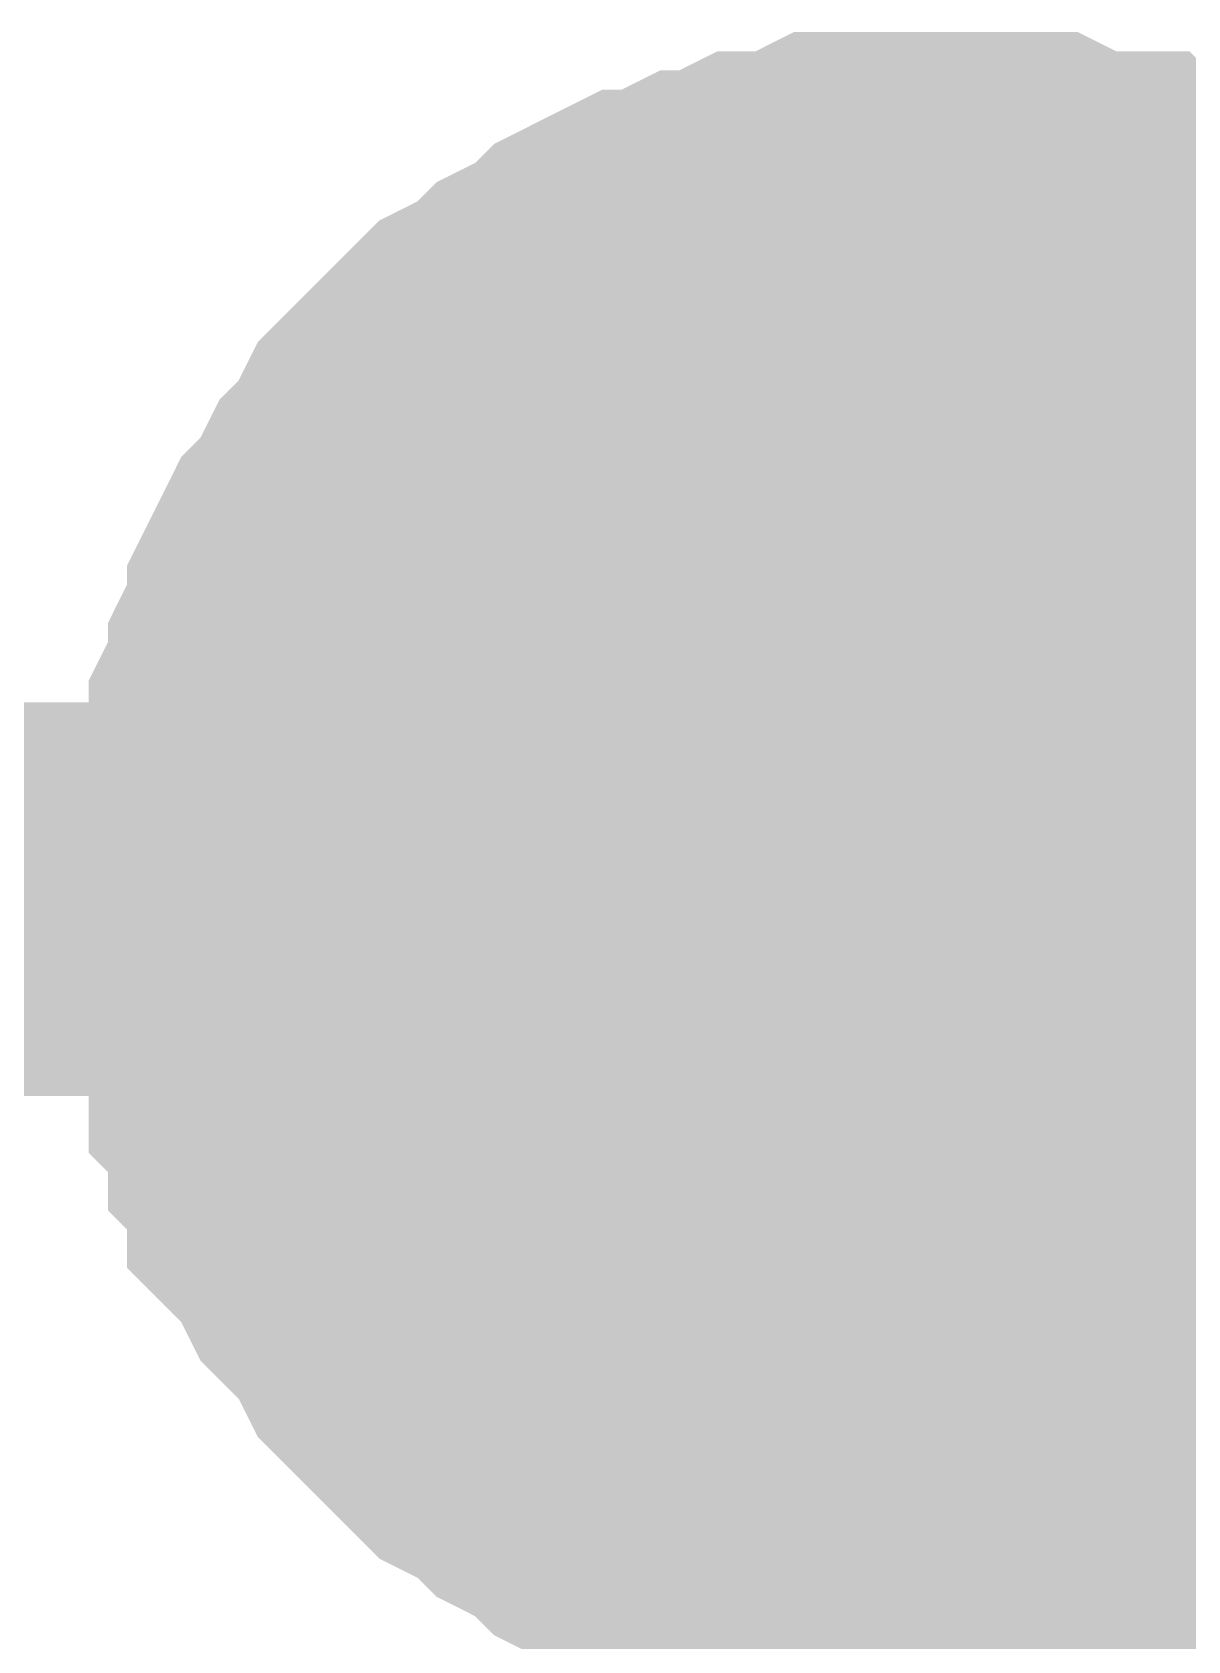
# Model space of a CAD drawing. Header units: inches. Extents: x 0 to 31.5, y 0 to 22.3.
# Drawn here: x 14.37363 to 14.40831, y 18.47725 to 18.52549 of the extents above; entities that cross this region are included whole.
import ezdxf

# ---------------------------------------------------------------- set-up
doc = ezdxf.new("R2010")
doc.units = ezdxf.units.IN
doc.header["$MEASUREMENT"] = 0
doc.layers.add('Sheet', color=255, linetype='Continuous')

msp = doc.modelspace()

# ---------------------------------------------------------------- linework, layer by layer
at = {"layer": 'Sheet'}
for points in [[(14.380659, 18.49949, 0.0118, 0.0118, 0), (14.380659, 18.500639, 0.0118, 0.0118, 0), (14.380659, 18.501787, 0.0118, 0.0118, 0), (14.380659, 18.502361, 0.0118, 0.0118, 0), (14.381234, 18.50351, 0.0118, 0.0118, 0), (14.381234, 18.504659, 0.0118, 0.0118, 0), (14.381808, 18.505807, 0.0118, 0.0118, 0), (14.381808, 18.506381, 0.0118, 0.0118, 0), (14.382382, 18.50753, 0.0118, 0.0118, 0), (14.382382, 18.508104, 0.0118, 0.0118, 0), (14.382956, 18.509253, 0.0118, 0.0118, 0), (14.38353, 18.509827, 0.0118, 0.0118, 0), (14.384104, 18.510975, 0.0118, 0.0118, 0), (14.384678, 18.51155, 0.0118, 0.0118, 0), (14.385253, 18.512698, 0.0118, 0.0118, 0), (14.385827, 18.513273, 0.0118, 0.0118, 0), (14.386401, 18.513847, 0.0118, 0.0118, 0), (14.386975, 18.514421, 0.0118, 0.0118, 0), (14.387549, 18.514995, 0.0118, 0.0118, 0), (14.388698, 18.51557, 0.0118, 0.0118, 0), (14.389272, 18.516144, 0.0118, 0.0118, 0), (14.39042, 18.516718, 0.0118, 0.0118, 0), (14.390994, 18.517292, 0.0118, 0.0118, 0), (14.392142, 18.517867, 0.0118, 0.0118, 0), (14.392717, 18.517867, 0.0118, 0.0118, 0), (14.393865, 18.518441, 0.0118, 0.0118, 0), (14.394439, 18.518441, 0.0118, 0.0118, 0), (14.395587, 18.519015, 0.0118, 0.0118, 0), (14.396736, 18.519015, 0.0118, 0.0118, 0), (14.397884, 18.51959, 0.0118, 0.0118, 0), (14.398458, 18.51959, 0.0118, 0.0118, 0), (14.399606, 18.51959, 0.0118, 0.0118, 0), (14.400755, 18.51959, 0.0118, 0.0118, 0)], [(14.380659, 18.49949, 0.0118, 0.0118, 0), (14.380659, 18.500639, 0.0118, 0.0118, 0), (14.380659, 18.501787, 0.0118, 0.0118, 0), (14.380659, 18.502361, 0.0118, 0.0118, 0), (14.381234, 18.50351, 0.0118, 0.0118, 0), (14.381234, 18.504659, 0.0118, 0.0118, 0), (14.381808, 18.505807, 0.0118, 0.0118, 0), (14.381808, 18.506381, 0.0118, 0.0118, 0), (14.382382, 18.50753, 0.0118, 0.0118, 0), (14.382382, 18.508104, 0.0118, 0.0118, 0), (14.382956, 18.509253, 0.0118, 0.0118, 0), (14.38353, 18.509827, 0.0118, 0.0118, 0), (14.384104, 18.510975, 0.0118, 0.0118, 0), (14.384678, 18.51155, 0.0118, 0.0118, 0), (14.385253, 18.512698, 0.0118, 0.0118, 0), (14.385827, 18.513273, 0.0118, 0.0118, 0), (14.386401, 18.513847, 0.0118, 0.0118, 0), (14.386975, 18.514421, 0.0118, 0.0118, 0), (14.387549, 18.514995, 0.0118, 0.0118, 0), (14.388698, 18.51557, 0.0118, 0.0118, 0), (14.389272, 18.516144, 0.0118, 0.0118, 0), (14.39042, 18.516718, 0.0118, 0.0118, 0), (14.390994, 18.517292, 0.0118, 0.0118, 0), (14.392142, 18.517867, 0.0118, 0.0118, 0), (14.392717, 18.517867, 0.0118, 0.0118, 0), (14.393865, 18.518441, 0.0118, 0.0118, 0), (14.394439, 18.518441, 0.0118, 0.0118, 0), (14.395587, 18.519015, 0.0118, 0.0118, 0), (14.396736, 18.519015, 0.0118, 0.0118, 0), (14.397884, 18.51959, 0.0118, 0.0118, 0), (14.398458, 18.51959, 0.0118, 0.0118, 0), (14.399606, 18.51959, 0.0118, 0.0118, 0), (14.400755, 18.51959, 0.0118, 0.0118, 0)], [(14.380659, 18.49949, 0.0118, 0.0118, 0), (14.380659, 18.500639, 0.0118, 0.0118, 0), (14.380659, 18.501787, 0.0118, 0.0118, 0), (14.380659, 18.502361, 0.0118, 0.0118, 0), (14.381234, 18.50351, 0.0118, 0.0118, 0), (14.381234, 18.504659, 0.0118, 0.0118, 0), (14.381808, 18.505807, 0.0118, 0.0118, 0), (14.381808, 18.506381, 0.0118, 0.0118, 0), (14.382382, 18.50753, 0.0118, 0.0118, 0), (14.382382, 18.508104, 0.0118, 0.0118, 0), (14.382956, 18.509253, 0.0118, 0.0118, 0), (14.38353, 18.509827, 0.0118, 0.0118, 0), (14.384104, 18.510975, 0.0118, 0.0118, 0), (14.384678, 18.51155, 0.0118, 0.0118, 0), (14.385253, 18.512698, 0.0118, 0.0118, 0), (14.385827, 18.513273, 0.0118, 0.0118, 0), (14.386401, 18.513847, 0.0118, 0.0118, 0), (14.386975, 18.514421, 0.0118, 0.0118, 0), (14.387549, 18.514995, 0.0118, 0.0118, 0), (14.388698, 18.51557, 0.0118, 0.0118, 0), (14.389272, 18.516144, 0.0118, 0.0118, 0), (14.39042, 18.516718, 0.0118, 0.0118, 0), (14.390994, 18.517292, 0.0118, 0.0118, 0), (14.392142, 18.517867, 0.0118, 0.0118, 0), (14.392717, 18.517867, 0.0118, 0.0118, 0), (14.393865, 18.518441, 0.0118, 0.0118, 0), (14.394439, 18.518441, 0.0118, 0.0118, 0), (14.395587, 18.519015, 0.0118, 0.0118, 0), (14.396736, 18.519015, 0.0118, 0.0118, 0), (14.397884, 18.51959, 0.0118, 0.0118, 0), (14.398458, 18.51959, 0.0118, 0.0118, 0), (14.399606, 18.51959, 0.0118, 0.0118, 0), (14.400755, 18.51959, 0.0118, 0.0118, 0)], [(14.380659, 18.49949, 0.0118, 0.0118, 0), (14.380659, 18.500639, 0.0118, 0.0118, 0), (14.380659, 18.501787, 0.0118, 0.0118, 0), (14.380659, 18.502361, 0.0118, 0.0118, 0), (14.381234, 18.50351, 0.0118, 0.0118, 0), (14.381234, 18.504659, 0.0118, 0.0118, 0), (14.381808, 18.505807, 0.0118, 0.0118, 0), (14.381808, 18.506381, 0.0118, 0.0118, 0), (14.382382, 18.50753, 0.0118, 0.0118, 0), (14.382382, 18.508104, 0.0118, 0.0118, 0), (14.382956, 18.509253, 0.0118, 0.0118, 0), (14.38353, 18.509827, 0.0118, 0.0118, 0), (14.384104, 18.510975, 0.0118, 0.0118, 0), (14.384678, 18.51155, 0.0118, 0.0118, 0), (14.385253, 18.512698, 0.0118, 0.0118, 0), (14.385827, 18.513273, 0.0118, 0.0118, 0), (14.386401, 18.513847, 0.0118, 0.0118, 0), (14.386975, 18.514421, 0.0118, 0.0118, 0), (14.387549, 18.514995, 0.0118, 0.0118, 0), (14.388698, 18.51557, 0.0118, 0.0118, 0), (14.389272, 18.516144, 0.0118, 0.0118, 0), (14.39042, 18.516718, 0.0118, 0.0118, 0), (14.390994, 18.517292, 0.0118, 0.0118, 0), (14.392142, 18.517867, 0.0118, 0.0118, 0), (14.392717, 18.517867, 0.0118, 0.0118, 0), (14.393865, 18.518441, 0.0118, 0.0118, 0), (14.394439, 18.518441, 0.0118, 0.0118, 0), (14.395587, 18.519015, 0.0118, 0.0118, 0), (14.396736, 18.519015, 0.0118, 0.0118, 0), (14.397884, 18.51959, 0.0118, 0.0118, 0), (14.398458, 18.51959, 0.0118, 0.0118, 0), (14.399606, 18.51959, 0.0118, 0.0118, 0), (14.400755, 18.51959, 0.0118, 0.0118, 0)], [(14.400755, 18.51959, 0.0118, 0.0118, 0), (14.400755, 18.51959, 0.0118, 0.0118, 0)], [(14.400755, 18.51959, 0.0118, 0.0118, 0), (14.401903, 18.51959, 0.0118, 0.0118, 0), (14.403051, 18.51959, 0.0118, 0.0118, 0), (14.403625, 18.51959, 0.0118, 0.0118, 0), (14.404774, 18.519015, 0.0118, 0.0118, 0), (14.405922, 18.519015, 0.0118, 0.0118, 0), (14.406496, 18.518441, 0.0118, 0.0118, 0), (14.407644, 18.518441, 0.0118, 0.0118, 0), (14.408219, 18.517867, 0.0118, 0.0118, 0), (14.409367, 18.517867, 0.0118, 0.0118, 0), (14.409941, 18.517292, 0.0118, 0.0118, 0), (14.411089, 18.516718, 0.0118, 0.0118, 0), (14.411663, 18.516144, 0.0118, 0.0118, 0), (14.412238, 18.51557, 0.0118, 0.0118, 0), (14.413386, 18.514995, 0.0118, 0.0118, 0), (14.41396, 18.514421, 0.0118, 0.0118, 0), (14.414534, 18.513847, 0.0118, 0.0118, 0)], [(14.400755, 18.51959, 0.0118, 0.0118, 0), (14.400755, 18.51959, 0.0118, 0.0118, 0)], [(14.400755, 18.51959, 0.0118, 0.0118, 0), (14.401903, 18.51959, 0.0118, 0.0118, 0), (14.403051, 18.51959, 0.0118, 0.0118, 0), (14.403625, 18.51959, 0.0118, 0.0118, 0), (14.404774, 18.519015, 0.0118, 0.0118, 0), (14.405922, 18.519015, 0.0118, 0.0118, 0), (14.406496, 18.518441, 0.0118, 0.0118, 0), (14.407644, 18.518441, 0.0118, 0.0118, 0), (14.408219, 18.517867, 0.0118, 0.0118, 0), (14.409367, 18.517867, 0.0118, 0.0118, 0), (14.409941, 18.517292, 0.0118, 0.0118, 0), (14.411089, 18.516718, 0.0118, 0.0118, 0), (14.411663, 18.516144, 0.0118, 0.0118, 0), (14.412238, 18.51557, 0.0118, 0.0118, 0), (14.413386, 18.514995, 0.0118, 0.0118, 0), (14.41396, 18.514421, 0.0118, 0.0118, 0), (14.414534, 18.513847, 0.0118, 0.0118, 0)], [(14.400755, 18.51959, 0.0118, 0.0118, 0), (14.400755, 18.51959, 0.0118, 0.0118, 0)], [(14.400755, 18.51959, 0.0118, 0.0118, 0), (14.401903, 18.51959, 0.0118, 0.0118, 0), (14.403051, 18.51959, 0.0118, 0.0118, 0), (14.403625, 18.51959, 0.0118, 0.0118, 0), (14.404774, 18.519015, 0.0118, 0.0118, 0), (14.405922, 18.519015, 0.0118, 0.0118, 0), (14.406496, 18.518441, 0.0118, 0.0118, 0), (14.407644, 18.518441, 0.0118, 0.0118, 0), (14.408219, 18.517867, 0.0118, 0.0118, 0), (14.409367, 18.517867, 0.0118, 0.0118, 0), (14.409941, 18.517292, 0.0118, 0.0118, 0), (14.411089, 18.516718, 0.0118, 0.0118, 0), (14.411663, 18.516144, 0.0118, 0.0118, 0), (14.412238, 18.51557, 0.0118, 0.0118, 0), (14.413386, 18.514995, 0.0118, 0.0118, 0), (14.41396, 18.514421, 0.0118, 0.0118, 0), (14.414534, 18.513847, 0.0118, 0.0118, 0)], [(14.400755, 18.51959, 0.0118, 0.0118, 0), (14.400755, 18.51959, 0.0118, 0.0118, 0)], [(14.400755, 18.51959, 0.0118, 0.0118, 0), (14.401903, 18.51959, 0.0118, 0.0118, 0), (14.403051, 18.51959, 0.0118, 0.0118, 0), (14.403625, 18.51959, 0.0118, 0.0118, 0), (14.404774, 18.519015, 0.0118, 0.0118, 0), (14.405922, 18.519015, 0.0118, 0.0118, 0), (14.406496, 18.518441, 0.0118, 0.0118, 0), (14.407644, 18.518441, 0.0118, 0.0118, 0), (14.408219, 18.517867, 0.0118, 0.0118, 0), (14.409367, 18.517867, 0.0118, 0.0118, 0), (14.409941, 18.517292, 0.0118, 0.0118, 0), (14.411089, 18.516718, 0.0118, 0.0118, 0), (14.411663, 18.516144, 0.0118, 0.0118, 0), (14.412238, 18.51557, 0.0118, 0.0118, 0), (14.413386, 18.514995, 0.0118, 0.0118, 0), (14.41396, 18.514421, 0.0118, 0.0118, 0), (14.414534, 18.513847, 0.0118, 0.0118, 0)], [(14.380659, 18.49949, 0.0039, 0.0039, 0), (14.380659, 18.500639, 0.0039, 0.0039, 0), (14.380659, 18.501787, 0.0039, 0.0039, 0), (14.380659, 18.502361, 0.0039, 0.0039, 0), (14.381234, 18.50351, 0.0039, 0.0039, 0), (14.381234, 18.504659, 0.0039, 0.0039, 0), (14.381808, 18.505807, 0.0039, 0.0039, 0), (14.381808, 18.506381, 0.0039, 0.0039, 0), (14.382382, 18.50753, 0.0039, 0.0039, 0), (14.382382, 18.508104, 0.0039, 0.0039, 0), (14.382956, 18.509253, 0.0039, 0.0039, 0), (14.38353, 18.509827, 0.0039, 0.0039, 0), (14.384104, 18.510975, 0.0039, 0.0039, 0), (14.384678, 18.51155, 0.0039, 0.0039, 0), (14.385253, 18.512698, 0.0039, 0.0039, 0), (14.385827, 18.513273, 0.0039, 0.0039, 0), (14.386401, 18.513847, 0.0039, 0.0039, 0), (14.386975, 18.514421, 0.0039, 0.0039, 0), (14.387549, 18.514995, 0.0039, 0.0039, 0), (14.388698, 18.51557, 0.0039, 0.0039, 0), (14.389272, 18.516144, 0.0039, 0.0039, 0), (14.39042, 18.516718, 0.0039, 0.0039, 0), (14.390994, 18.517292, 0.0039, 0.0039, 0), (14.392142, 18.517867, 0.0039, 0.0039, 0), (14.392717, 18.517867, 0.0039, 0.0039, 0), (14.393865, 18.518441, 0.0039, 0.0039, 0), (14.394439, 18.518441, 0.0039, 0.0039, 0), (14.395587, 18.519015, 0.0039, 0.0039, 0), (14.396736, 18.519015, 0.0039, 0.0039, 0), (14.397884, 18.51959, 0.0039, 0.0039, 0), (14.398458, 18.51959, 0.0039, 0.0039, 0), (14.399606, 18.51959, 0.0039, 0.0039, 0), (14.400755, 18.51959, 0.0039, 0.0039, 0)], [(14.380659, 18.49949, 0.0039, 0.0039, 0), (14.380659, 18.500639, 0.0039, 0.0039, 0), (14.380659, 18.501787, 0.0039, 0.0039, 0), (14.380659, 18.502361, 0.0039, 0.0039, 0), (14.381234, 18.50351, 0.0039, 0.0039, 0), (14.381234, 18.504659, 0.0039, 0.0039, 0), (14.381808, 18.505807, 0.0039, 0.0039, 0), (14.381808, 18.506381, 0.0039, 0.0039, 0), (14.382382, 18.50753, 0.0039, 0.0039, 0), (14.382382, 18.508104, 0.0039, 0.0039, 0), (14.382956, 18.509253, 0.0039, 0.0039, 0), (14.38353, 18.509827, 0.0039, 0.0039, 0), (14.384104, 18.510975, 0.0039, 0.0039, 0), (14.384678, 18.51155, 0.0039, 0.0039, 0), (14.385253, 18.512698, 0.0039, 0.0039, 0), (14.385827, 18.513273, 0.0039, 0.0039, 0), (14.386401, 18.513847, 0.0039, 0.0039, 0), (14.386975, 18.514421, 0.0039, 0.0039, 0), (14.387549, 18.514995, 0.0039, 0.0039, 0), (14.388698, 18.51557, 0.0039, 0.0039, 0), (14.389272, 18.516144, 0.0039, 0.0039, 0), (14.39042, 18.516718, 0.0039, 0.0039, 0), (14.390994, 18.517292, 0.0039, 0.0039, 0), (14.392142, 18.517867, 0.0039, 0.0039, 0), (14.392717, 18.517867, 0.0039, 0.0039, 0), (14.393865, 18.518441, 0.0039, 0.0039, 0), (14.394439, 18.518441, 0.0039, 0.0039, 0), (14.395587, 18.519015, 0.0039, 0.0039, 0), (14.396736, 18.519015, 0.0039, 0.0039, 0), (14.397884, 18.51959, 0.0039, 0.0039, 0), (14.398458, 18.51959, 0.0039, 0.0039, 0), (14.399606, 18.51959, 0.0039, 0.0039, 0), (14.400755, 18.51959, 0.0039, 0.0039, 0)], [(14.380659, 18.49949, 0.0039, 0.0039, 0), (14.380659, 18.500639, 0.0039, 0.0039, 0), (14.380659, 18.501787, 0.0039, 0.0039, 0), (14.380659, 18.502361, 0.0039, 0.0039, 0), (14.381234, 18.50351, 0.0039, 0.0039, 0), (14.381234, 18.504659, 0.0039, 0.0039, 0), (14.381808, 18.505807, 0.0039, 0.0039, 0), (14.381808, 18.506381, 0.0039, 0.0039, 0), (14.382382, 18.50753, 0.0039, 0.0039, 0), (14.382382, 18.508104, 0.0039, 0.0039, 0), (14.382956, 18.509253, 0.0039, 0.0039, 0), (14.38353, 18.509827, 0.0039, 0.0039, 0), (14.384104, 18.510975, 0.0039, 0.0039, 0), (14.384678, 18.51155, 0.0039, 0.0039, 0), (14.385253, 18.512698, 0.0039, 0.0039, 0), (14.385827, 18.513273, 0.0039, 0.0039, 0), (14.386401, 18.513847, 0.0039, 0.0039, 0), (14.386975, 18.514421, 0.0039, 0.0039, 0), (14.387549, 18.514995, 0.0039, 0.0039, 0), (14.388698, 18.51557, 0.0039, 0.0039, 0), (14.389272, 18.516144, 0.0039, 0.0039, 0), (14.39042, 18.516718, 0.0039, 0.0039, 0), (14.390994, 18.517292, 0.0039, 0.0039, 0), (14.392142, 18.517867, 0.0039, 0.0039, 0), (14.392717, 18.517867, 0.0039, 0.0039, 0), (14.393865, 18.518441, 0.0039, 0.0039, 0), (14.394439, 18.518441, 0.0039, 0.0039, 0), (14.395587, 18.519015, 0.0039, 0.0039, 0), (14.396736, 18.519015, 0.0039, 0.0039, 0), (14.397884, 18.51959, 0.0039, 0.0039, 0), (14.398458, 18.51959, 0.0039, 0.0039, 0), (14.399606, 18.51959, 0.0039, 0.0039, 0), (14.400755, 18.51959, 0.0039, 0.0039, 0)], [(14.380659, 18.49949, 0.0039, 0.0039, 0), (14.380659, 18.500639, 0.0039, 0.0039, 0), (14.380659, 18.501787, 0.0039, 0.0039, 0), (14.380659, 18.502361, 0.0039, 0.0039, 0), (14.381234, 18.50351, 0.0039, 0.0039, 0), (14.381234, 18.504659, 0.0039, 0.0039, 0), (14.381808, 18.505807, 0.0039, 0.0039, 0), (14.381808, 18.506381, 0.0039, 0.0039, 0), (14.382382, 18.50753, 0.0039, 0.0039, 0), (14.382382, 18.508104, 0.0039, 0.0039, 0), (14.382956, 18.509253, 0.0039, 0.0039, 0), (14.38353, 18.509827, 0.0039, 0.0039, 0), (14.384104, 18.510975, 0.0039, 0.0039, 0), (14.384678, 18.51155, 0.0039, 0.0039, 0), (14.385253, 18.512698, 0.0039, 0.0039, 0), (14.385827, 18.513273, 0.0039, 0.0039, 0), (14.386401, 18.513847, 0.0039, 0.0039, 0), (14.386975, 18.514421, 0.0039, 0.0039, 0), (14.387549, 18.514995, 0.0039, 0.0039, 0), (14.388698, 18.51557, 0.0039, 0.0039, 0), (14.389272, 18.516144, 0.0039, 0.0039, 0), (14.39042, 18.516718, 0.0039, 0.0039, 0), (14.390994, 18.517292, 0.0039, 0.0039, 0), (14.392142, 18.517867, 0.0039, 0.0039, 0), (14.392717, 18.517867, 0.0039, 0.0039, 0), (14.393865, 18.518441, 0.0039, 0.0039, 0), (14.394439, 18.518441, 0.0039, 0.0039, 0), (14.395587, 18.519015, 0.0039, 0.0039, 0), (14.396736, 18.519015, 0.0039, 0.0039, 0), (14.397884, 18.51959, 0.0039, 0.0039, 0), (14.398458, 18.51959, 0.0039, 0.0039, 0), (14.399606, 18.51959, 0.0039, 0.0039, 0), (14.400755, 18.51959, 0.0039, 0.0039, 0)], [(14.400755, 18.51959, 0.0039, 0.0039, 0), (14.400755, 18.51959, 0.0039, 0.0039, 0)], [(14.400755, 18.51959, 0.0039, 0.0039, 0), (14.401903, 18.51959, 0.0039, 0.0039, 0), (14.403051, 18.51959, 0.0039, 0.0039, 0), (14.403625, 18.51959, 0.0039, 0.0039, 0), (14.404774, 18.519015, 0.0039, 0.0039, 0), (14.405922, 18.519015, 0.0039, 0.0039, 0), (14.406496, 18.518441, 0.0039, 0.0039, 0), (14.407644, 18.518441, 0.0039, 0.0039, 0), (14.408219, 18.517867, 0.0039, 0.0039, 0), (14.409367, 18.517867, 0.0039, 0.0039, 0), (14.409941, 18.517292, 0.0039, 0.0039, 0), (14.411089, 18.516718, 0.0039, 0.0039, 0)], [(14.400755, 18.51959, 0.0039, 0.0039, 0), (14.400755, 18.51959, 0.0039, 0.0039, 0)], [(14.400755, 18.51959, 0.0039, 0.0039, 0), (14.401903, 18.51959, 0.0039, 0.0039, 0), (14.403051, 18.51959, 0.0039, 0.0039, 0), (14.403625, 18.51959, 0.0039, 0.0039, 0), (14.404774, 18.519015, 0.0039, 0.0039, 0), (14.405922, 18.519015, 0.0039, 0.0039, 0), (14.406496, 18.518441, 0.0039, 0.0039, 0), (14.407644, 18.518441, 0.0039, 0.0039, 0), (14.408219, 18.517867, 0.0039, 0.0039, 0), (14.409367, 18.517867, 0.0039, 0.0039, 0), (14.409941, 18.517292, 0.0039, 0.0039, 0), (14.411089, 18.516718, 0.0039, 0.0039, 0)], [(14.400755, 18.51959, 0.0039, 0.0039, 0), (14.400755, 18.51959, 0.0039, 0.0039, 0)], [(14.400755, 18.51959, 0.0039, 0.0039, 0), (14.401903, 18.51959, 0.0039, 0.0039, 0), (14.403051, 18.51959, 0.0039, 0.0039, 0), (14.403625, 18.51959, 0.0039, 0.0039, 0), (14.404774, 18.519015, 0.0039, 0.0039, 0), (14.405922, 18.519015, 0.0039, 0.0039, 0), (14.406496, 18.518441, 0.0039, 0.0039, 0), (14.407644, 18.518441, 0.0039, 0.0039, 0), (14.408219, 18.517867, 0.0039, 0.0039, 0), (14.409367, 18.517867, 0.0039, 0.0039, 0), (14.409941, 18.517292, 0.0039, 0.0039, 0), (14.411089, 18.516718, 0.0039, 0.0039, 0)], [(14.400755, 18.51959, 0.0039, 0.0039, 0), (14.400755, 18.51959, 0.0039, 0.0039, 0)], [(14.400755, 18.51959, 0.0039, 0.0039, 0), (14.401903, 18.51959, 0.0039, 0.0039, 0), (14.403051, 18.51959, 0.0039, 0.0039, 0), (14.403625, 18.51959, 0.0039, 0.0039, 0), (14.404774, 18.519015, 0.0039, 0.0039, 0), (14.405922, 18.519015, 0.0039, 0.0039, 0), (14.406496, 18.518441, 0.0039, 0.0039, 0), (14.407644, 18.518441, 0.0039, 0.0039, 0), (14.408219, 18.517867, 0.0039, 0.0039, 0), (14.409367, 18.517867, 0.0039, 0.0039, 0), (14.409941, 18.517292, 0.0039, 0.0039, 0), (14.411089, 18.516718, 0.0039, 0.0039, 0)], [(12.500902, 18.49949, 0.0118, 0.0118, 0), (13.600968, 18.49949, 0.0118, 0.0118, 0), (14.400755, 18.49949, 0.0118, 0.0118, 0), (15.000164, 18.49949, 0.0118, 0.0118, 0)], [(14.400755, 18.479965, 0.0118, 0.0118, 0), (14.399606, 18.479965, 0.0118, 0.0118, 0), (14.398458, 18.479965, 0.0118, 0.0118, 0), (14.397884, 18.479965, 0.0118, 0.0118, 0), (14.396736, 18.480539, 0.0118, 0.0118, 0), (14.395587, 18.480539, 0.0118, 0.0118, 0), (14.394439, 18.481114, 0.0118, 0.0118, 0), (14.393865, 18.481114, 0.0118, 0.0118, 0), (14.392717, 18.481688, 0.0118, 0.0118, 0), (14.392142, 18.481688, 0.0118, 0.0118, 0), (14.390994, 18.482262, 0.0118, 0.0118, 0), (14.39042, 18.482836, 0.0118, 0.0118, 0), (14.389272, 18.483411, 0.0118, 0.0118, 0), (14.388698, 18.483985, 0.0118, 0.0118, 0), (14.387549, 18.484559, 0.0118, 0.0118, 0), (14.386975, 18.485133, 0.0118, 0.0118, 0), (14.386401, 18.485708, 0.0118, 0.0118, 0), (14.385827, 18.486282, 0.0118, 0.0118, 0), (14.385253, 18.486856, 0.0118, 0.0118, 0), (14.384678, 18.488005, 0.0118, 0.0118, 0), (14.384104, 18.488579, 0.0118, 0.0118, 0), (14.38353, 18.489153, 0.0118, 0.0118, 0), (14.382956, 18.490302, 0.0118, 0.0118, 0), (14.382382, 18.490876, 0.0118, 0.0118, 0), (14.382382, 18.492025, 0.0118, 0.0118, 0), (14.381808, 18.492599, 0.0118, 0.0118, 0), (14.381808, 18.493747, 0.0118, 0.0118, 0), (14.381234, 18.494322, 0.0118, 0.0118, 0), (14.381234, 18.49547, 0.0118, 0.0118, 0), (14.380659, 18.496619, 0.0118, 0.0118, 0), (14.380659, 18.497193, 0.0118, 0.0118, 0), (14.380659, 18.498342, 0.0118, 0.0118, 0), (14.380659, 18.49949, 0.0118, 0.0118, 0)], [(14.380659, 18.49949, 0.0118, 0.0118, 0), (14.380659, 18.49949, 0.0118, 0.0118, 0)], [(14.400755, 18.479965, 0.0118, 0.0118, 0), (14.399606, 18.479965, 0.0118, 0.0118, 0), (14.398458, 18.479965, 0.0118, 0.0118, 0), (14.397884, 18.479965, 0.0118, 0.0118, 0), (14.396736, 18.480539, 0.0118, 0.0118, 0), (14.395587, 18.480539, 0.0118, 0.0118, 0), (14.394439, 18.481114, 0.0118, 0.0118, 0), (14.393865, 18.481114, 0.0118, 0.0118, 0), (14.392717, 18.481688, 0.0118, 0.0118, 0), (14.392142, 18.481688, 0.0118, 0.0118, 0), (14.390994, 18.482262, 0.0118, 0.0118, 0), (14.39042, 18.482836, 0.0118, 0.0118, 0), (14.389272, 18.483411, 0.0118, 0.0118, 0), (14.388698, 18.483985, 0.0118, 0.0118, 0), (14.387549, 18.484559, 0.0118, 0.0118, 0), (14.386975, 18.485133, 0.0118, 0.0118, 0), (14.386401, 18.485708, 0.0118, 0.0118, 0), (14.385827, 18.486282, 0.0118, 0.0118, 0), (14.385253, 18.486856, 0.0118, 0.0118, 0), (14.384678, 18.488005, 0.0118, 0.0118, 0), (14.384104, 18.488579, 0.0118, 0.0118, 0), (14.38353, 18.489153, 0.0118, 0.0118, 0), (14.382956, 18.490302, 0.0118, 0.0118, 0), (14.382382, 18.490876, 0.0118, 0.0118, 0), (14.382382, 18.492025, 0.0118, 0.0118, 0), (14.381808, 18.492599, 0.0118, 0.0118, 0), (14.381808, 18.493747, 0.0118, 0.0118, 0), (14.381234, 18.494322, 0.0118, 0.0118, 0), (14.381234, 18.49547, 0.0118, 0.0118, 0), (14.380659, 18.496619, 0.0118, 0.0118, 0), (14.380659, 18.497193, 0.0118, 0.0118, 0), (14.380659, 18.498342, 0.0118, 0.0118, 0), (14.380659, 18.49949, 0.0118, 0.0118, 0)], [(14.380659, 18.49949, 0.0118, 0.0118, 0), (14.380659, 18.49949, 0.0118, 0.0118, 0)], [(14.400755, 18.479965, 0.0118, 0.0118, 0), (14.399606, 18.479965, 0.0118, 0.0118, 0), (14.398458, 18.479965, 0.0118, 0.0118, 0), (14.397884, 18.479965, 0.0118, 0.0118, 0), (14.396736, 18.480539, 0.0118, 0.0118, 0), (14.395587, 18.480539, 0.0118, 0.0118, 0), (14.394439, 18.481114, 0.0118, 0.0118, 0), (14.393865, 18.481114, 0.0118, 0.0118, 0), (14.392717, 18.481688, 0.0118, 0.0118, 0), (14.392142, 18.481688, 0.0118, 0.0118, 0), (14.390994, 18.482262, 0.0118, 0.0118, 0), (14.39042, 18.482836, 0.0118, 0.0118, 0), (14.389272, 18.483411, 0.0118, 0.0118, 0), (14.388698, 18.483985, 0.0118, 0.0118, 0), (14.387549, 18.484559, 0.0118, 0.0118, 0), (14.386975, 18.485133, 0.0118, 0.0118, 0), (14.386401, 18.485708, 0.0118, 0.0118, 0), (14.385827, 18.486282, 0.0118, 0.0118, 0), (14.385253, 18.486856, 0.0118, 0.0118, 0), (14.384678, 18.488005, 0.0118, 0.0118, 0), (14.384104, 18.488579, 0.0118, 0.0118, 0), (14.38353, 18.489153, 0.0118, 0.0118, 0), (14.382956, 18.490302, 0.0118, 0.0118, 0), (14.382382, 18.490876, 0.0118, 0.0118, 0), (14.382382, 18.492025, 0.0118, 0.0118, 0), (14.381808, 18.492599, 0.0118, 0.0118, 0), (14.381808, 18.493747, 0.0118, 0.0118, 0), (14.381234, 18.494322, 0.0118, 0.0118, 0), (14.381234, 18.49547, 0.0118, 0.0118, 0), (14.380659, 18.496619, 0.0118, 0.0118, 0), (14.380659, 18.497193, 0.0118, 0.0118, 0), (14.380659, 18.498342, 0.0118, 0.0118, 0), (14.380659, 18.49949, 0.0118, 0.0118, 0)], [(14.380659, 18.49949, 0.0118, 0.0118, 0), (14.380659, 18.49949, 0.0118, 0.0118, 0)], [(14.400755, 18.479965, 0.0118, 0.0118, 0), (14.399606, 18.479965, 0.0118, 0.0118, 0), (14.398458, 18.479965, 0.0118, 0.0118, 0), (14.397884, 18.479965, 0.0118, 0.0118, 0), (14.396736, 18.480539, 0.0118, 0.0118, 0), (14.395587, 18.480539, 0.0118, 0.0118, 0), (14.394439, 18.481114, 0.0118, 0.0118, 0), (14.393865, 18.481114, 0.0118, 0.0118, 0), (14.392717, 18.481688, 0.0118, 0.0118, 0), (14.392142, 18.481688, 0.0118, 0.0118, 0), (14.390994, 18.482262, 0.0118, 0.0118, 0), (14.39042, 18.482836, 0.0118, 0.0118, 0), (14.389272, 18.483411, 0.0118, 0.0118, 0), (14.388698, 18.483985, 0.0118, 0.0118, 0), (14.387549, 18.484559, 0.0118, 0.0118, 0), (14.386975, 18.485133, 0.0118, 0.0118, 0), (14.386401, 18.485708, 0.0118, 0.0118, 0), (14.385827, 18.486282, 0.0118, 0.0118, 0), (14.385253, 18.486856, 0.0118, 0.0118, 0), (14.384678, 18.488005, 0.0118, 0.0118, 0), (14.384104, 18.488579, 0.0118, 0.0118, 0), (14.38353, 18.489153, 0.0118, 0.0118, 0), (14.382956, 18.490302, 0.0118, 0.0118, 0), (14.382382, 18.490876, 0.0118, 0.0118, 0), (14.382382, 18.492025, 0.0118, 0.0118, 0), (14.381808, 18.492599, 0.0118, 0.0118, 0), (14.381808, 18.493747, 0.0118, 0.0118, 0), (14.381234, 18.494322, 0.0118, 0.0118, 0), (14.381234, 18.49547, 0.0118, 0.0118, 0), (14.380659, 18.496619, 0.0118, 0.0118, 0), (14.380659, 18.497193, 0.0118, 0.0118, 0), (14.380659, 18.498342, 0.0118, 0.0118, 0), (14.380659, 18.49949, 0.0118, 0.0118, 0)], [(14.380659, 18.49949, 0.0118, 0.0118, 0), (14.380659, 18.49949, 0.0118, 0.0118, 0)], [(14.400755, 17.799457, 0.0118, 0.0118, 0), (14.400755, 18.49949, 0.0118, 0.0118, 0)], [(14.400755, 18.479965, 0.0039, 0.0039, 0), (14.399606, 18.479965, 0.0039, 0.0039, 0), (14.398458, 18.479965, 0.0039, 0.0039, 0), (14.397884, 18.479965, 0.0039, 0.0039, 0), (14.396736, 18.480539, 0.0039, 0.0039, 0), (14.395587, 18.480539, 0.0039, 0.0039, 0), (14.394439, 18.481114, 0.0039, 0.0039, 0), (14.393865, 18.481114, 0.0039, 0.0039, 0), (14.392717, 18.481688, 0.0039, 0.0039, 0), (14.392142, 18.481688, 0.0039, 0.0039, 0), (14.390994, 18.482262, 0.0039, 0.0039, 0), (14.39042, 18.482836, 0.0039, 0.0039, 0), (14.389272, 18.483411, 0.0039, 0.0039, 0), (14.388698, 18.483985, 0.0039, 0.0039, 0), (14.387549, 18.484559, 0.0039, 0.0039, 0), (14.386975, 18.485133, 0.0039, 0.0039, 0), (14.386401, 18.485708, 0.0039, 0.0039, 0), (14.385827, 18.486282, 0.0039, 0.0039, 0), (14.385253, 18.486856, 0.0039, 0.0039, 0), (14.384678, 18.488005, 0.0039, 0.0039, 0), (14.384104, 18.488579, 0.0039, 0.0039, 0), (14.38353, 18.489153, 0.0039, 0.0039, 0), (14.382956, 18.490302, 0.0039, 0.0039, 0), (14.382382, 18.490876, 0.0039, 0.0039, 0), (14.382382, 18.492025, 0.0039, 0.0039, 0), (14.381808, 18.492599, 0.0039, 0.0039, 0), (14.381808, 18.493747, 0.0039, 0.0039, 0), (14.381234, 18.494322, 0.0039, 0.0039, 0), (14.381234, 18.49547, 0.0039, 0.0039, 0), (14.380659, 18.496619, 0.0039, 0.0039, 0), (14.380659, 18.497193, 0.0039, 0.0039, 0), (14.380659, 18.498342, 0.0039, 0.0039, 0), (14.380659, 18.49949, 0.0039, 0.0039, 0)], [(14.380659, 18.49949, 0.0039, 0.0039, 0), (14.380659, 18.49949, 0.0039, 0.0039, 0)], [(14.400755, 18.479965, 0.0039, 0.0039, 0), (14.399606, 18.479965, 0.0039, 0.0039, 0), (14.398458, 18.479965, 0.0039, 0.0039, 0), (14.397884, 18.479965, 0.0039, 0.0039, 0), (14.396736, 18.480539, 0.0039, 0.0039, 0), (14.395587, 18.480539, 0.0039, 0.0039, 0), (14.394439, 18.481114, 0.0039, 0.0039, 0), (14.393865, 18.481114, 0.0039, 0.0039, 0), (14.392717, 18.481688, 0.0039, 0.0039, 0), (14.392142, 18.481688, 0.0039, 0.0039, 0), (14.390994, 18.482262, 0.0039, 0.0039, 0), (14.39042, 18.482836, 0.0039, 0.0039, 0), (14.389272, 18.483411, 0.0039, 0.0039, 0), (14.388698, 18.483985, 0.0039, 0.0039, 0), (14.387549, 18.484559, 0.0039, 0.0039, 0), (14.386975, 18.485133, 0.0039, 0.0039, 0), (14.386401, 18.485708, 0.0039, 0.0039, 0), (14.385827, 18.486282, 0.0039, 0.0039, 0), (14.385253, 18.486856, 0.0039, 0.0039, 0), (14.384678, 18.488005, 0.0039, 0.0039, 0), (14.384104, 18.488579, 0.0039, 0.0039, 0), (14.38353, 18.489153, 0.0039, 0.0039, 0), (14.382956, 18.490302, 0.0039, 0.0039, 0), (14.382382, 18.490876, 0.0039, 0.0039, 0), (14.382382, 18.492025, 0.0039, 0.0039, 0), (14.381808, 18.492599, 0.0039, 0.0039, 0), (14.381808, 18.493747, 0.0039, 0.0039, 0), (14.381234, 18.494322, 0.0039, 0.0039, 0), (14.381234, 18.49547, 0.0039, 0.0039, 0), (14.380659, 18.496619, 0.0039, 0.0039, 0), (14.380659, 18.497193, 0.0039, 0.0039, 0), (14.380659, 18.498342, 0.0039, 0.0039, 0), (14.380659, 18.49949, 0.0039, 0.0039, 0)], [(14.380659, 18.49949, 0.0039, 0.0039, 0), (14.380659, 18.49949, 0.0039, 0.0039, 0)], [(14.400755, 18.479965, 0.0039, 0.0039, 0), (14.399606, 18.479965, 0.0039, 0.0039, 0), (14.398458, 18.479965, 0.0039, 0.0039, 0), (14.397884, 18.479965, 0.0039, 0.0039, 0), (14.396736, 18.480539, 0.0039, 0.0039, 0), (14.395587, 18.480539, 0.0039, 0.0039, 0), (14.394439, 18.481114, 0.0039, 0.0039, 0), (14.393865, 18.481114, 0.0039, 0.0039, 0), (14.392717, 18.481688, 0.0039, 0.0039, 0), (14.392142, 18.481688, 0.0039, 0.0039, 0), (14.390994, 18.482262, 0.0039, 0.0039, 0), (14.39042, 18.482836, 0.0039, 0.0039, 0), (14.389272, 18.483411, 0.0039, 0.0039, 0), (14.388698, 18.483985, 0.0039, 0.0039, 0), (14.387549, 18.484559, 0.0039, 0.0039, 0), (14.386975, 18.485133, 0.0039, 0.0039, 0), (14.386401, 18.485708, 0.0039, 0.0039, 0), (14.385827, 18.486282, 0.0039, 0.0039, 0), (14.385253, 18.486856, 0.0039, 0.0039, 0), (14.384678, 18.488005, 0.0039, 0.0039, 0), (14.384104, 18.488579, 0.0039, 0.0039, 0), (14.38353, 18.489153, 0.0039, 0.0039, 0), (14.382956, 18.490302, 0.0039, 0.0039, 0), (14.382382, 18.490876, 0.0039, 0.0039, 0), (14.382382, 18.492025, 0.0039, 0.0039, 0), (14.381808, 18.492599, 0.0039, 0.0039, 0), (14.381808, 18.493747, 0.0039, 0.0039, 0), (14.381234, 18.494322, 0.0039, 0.0039, 0), (14.381234, 18.49547, 0.0039, 0.0039, 0), (14.380659, 18.496619, 0.0039, 0.0039, 0), (14.380659, 18.497193, 0.0039, 0.0039, 0), (14.380659, 18.498342, 0.0039, 0.0039, 0), (14.380659, 18.49949, 0.0039, 0.0039, 0)], [(14.380659, 18.49949, 0.0039, 0.0039, 0), (14.380659, 18.49949, 0.0039, 0.0039, 0)], [(14.400755, 18.479965, 0.0039, 0.0039, 0), (14.399606, 18.479965, 0.0039, 0.0039, 0), (14.398458, 18.479965, 0.0039, 0.0039, 0), (14.397884, 18.479965, 0.0039, 0.0039, 0), (14.396736, 18.480539, 0.0039, 0.0039, 0), (14.395587, 18.480539, 0.0039, 0.0039, 0), (14.394439, 18.481114, 0.0039, 0.0039, 0), (14.393865, 18.481114, 0.0039, 0.0039, 0), (14.392717, 18.481688, 0.0039, 0.0039, 0), (14.392142, 18.481688, 0.0039, 0.0039, 0), (14.390994, 18.482262, 0.0039, 0.0039, 0), (14.39042, 18.482836, 0.0039, 0.0039, 0), (14.389272, 18.483411, 0.0039, 0.0039, 0), (14.388698, 18.483985, 0.0039, 0.0039, 0), (14.387549, 18.484559, 0.0039, 0.0039, 0), (14.386975, 18.485133, 0.0039, 0.0039, 0), (14.386401, 18.485708, 0.0039, 0.0039, 0), (14.385827, 18.486282, 0.0039, 0.0039, 0), (14.385253, 18.486856, 0.0039, 0.0039, 0), (14.384678, 18.488005, 0.0039, 0.0039, 0), (14.384104, 18.488579, 0.0039, 0.0039, 0), (14.38353, 18.489153, 0.0039, 0.0039, 0), (14.382956, 18.490302, 0.0039, 0.0039, 0), (14.382382, 18.490876, 0.0039, 0.0039, 0), (14.382382, 18.492025, 0.0039, 0.0039, 0), (14.381808, 18.492599, 0.0039, 0.0039, 0), (14.381808, 18.493747, 0.0039, 0.0039, 0), (14.381234, 18.494322, 0.0039, 0.0039, 0), (14.381234, 18.49547, 0.0039, 0.0039, 0), (14.380659, 18.496619, 0.0039, 0.0039, 0), (14.380659, 18.497193, 0.0039, 0.0039, 0), (14.380659, 18.498342, 0.0039, 0.0039, 0), (14.380659, 18.49949, 0.0039, 0.0039, 0)], [(14.380659, 18.49949, 0.0039, 0.0039, 0), (14.380659, 18.49949, 0.0039, 0.0039, 0)], [(14.414534, 18.485708, 0.0118, 0.0118, 0), (14.41396, 18.485133, 0.0118, 0.0118, 0), (14.413386, 18.484559, 0.0118, 0.0118, 0), (14.412238, 18.483985, 0.0118, 0.0118, 0), (14.411663, 18.483411, 0.0118, 0.0118, 0), (14.411089, 18.482836, 0.0118, 0.0118, 0), (14.409941, 18.482262, 0.0118, 0.0118, 0), (14.409367, 18.481688, 0.0118, 0.0118, 0), (14.408219, 18.481688, 0.0118, 0.0118, 0), (14.407644, 18.481114, 0.0118, 0.0118, 0), (14.406496, 18.481114, 0.0118, 0.0118, 0), (14.405922, 18.480539, 0.0118, 0.0118, 0), (14.404774, 18.480539, 0.0118, 0.0118, 0), (14.403625, 18.479965, 0.0118, 0.0118, 0), (14.403051, 18.479965, 0.0118, 0.0118, 0), (14.401903, 18.479965, 0.0118, 0.0118, 0), (14.400755, 18.479965, 0.0118, 0.0118, 0)], [(14.414534, 18.485708, 0.0118, 0.0118, 0), (14.41396, 18.485133, 0.0118, 0.0118, 0), (14.413386, 18.484559, 0.0118, 0.0118, 0), (14.412238, 18.483985, 0.0118, 0.0118, 0), (14.411663, 18.483411, 0.0118, 0.0118, 0), (14.411089, 18.482836, 0.0118, 0.0118, 0), (14.409941, 18.482262, 0.0118, 0.0118, 0), (14.409367, 18.481688, 0.0118, 0.0118, 0), (14.408219, 18.481688, 0.0118, 0.0118, 0), (14.407644, 18.481114, 0.0118, 0.0118, 0), (14.406496, 18.481114, 0.0118, 0.0118, 0), (14.405922, 18.480539, 0.0118, 0.0118, 0), (14.404774, 18.480539, 0.0118, 0.0118, 0), (14.403625, 18.479965, 0.0118, 0.0118, 0), (14.403051, 18.479965, 0.0118, 0.0118, 0), (14.401903, 18.479965, 0.0118, 0.0118, 0), (14.400755, 18.479965, 0.0118, 0.0118, 0)], [(14.414534, 18.485708, 0.0118, 0.0118, 0), (14.41396, 18.485133, 0.0118, 0.0118, 0), (14.413386, 18.484559, 0.0118, 0.0118, 0), (14.412238, 18.483985, 0.0118, 0.0118, 0), (14.411663, 18.483411, 0.0118, 0.0118, 0), (14.411089, 18.482836, 0.0118, 0.0118, 0), (14.409941, 18.482262, 0.0118, 0.0118, 0), (14.409367, 18.481688, 0.0118, 0.0118, 0), (14.408219, 18.481688, 0.0118, 0.0118, 0), (14.407644, 18.481114, 0.0118, 0.0118, 0), (14.406496, 18.481114, 0.0118, 0.0118, 0), (14.405922, 18.480539, 0.0118, 0.0118, 0), (14.404774, 18.480539, 0.0118, 0.0118, 0), (14.403625, 18.479965, 0.0118, 0.0118, 0), (14.403051, 18.479965, 0.0118, 0.0118, 0), (14.401903, 18.479965, 0.0118, 0.0118, 0), (14.400755, 18.479965, 0.0118, 0.0118, 0)], [(14.414534, 18.485708, 0.0118, 0.0118, 0), (14.41396, 18.485133, 0.0118, 0.0118, 0), (14.413386, 18.484559, 0.0118, 0.0118, 0), (14.412238, 18.483985, 0.0118, 0.0118, 0), (14.411663, 18.483411, 0.0118, 0.0118, 0), (14.411089, 18.482836, 0.0118, 0.0118, 0), (14.409941, 18.482262, 0.0118, 0.0118, 0), (14.409367, 18.481688, 0.0118, 0.0118, 0), (14.408219, 18.481688, 0.0118, 0.0118, 0), (14.407644, 18.481114, 0.0118, 0.0118, 0), (14.406496, 18.481114, 0.0118, 0.0118, 0), (14.405922, 18.480539, 0.0118, 0.0118, 0), (14.404774, 18.480539, 0.0118, 0.0118, 0), (14.403625, 18.479965, 0.0118, 0.0118, 0), (14.403051, 18.479965, 0.0118, 0.0118, 0), (14.401903, 18.479965, 0.0118, 0.0118, 0), (14.400755, 18.479965, 0.0118, 0.0118, 0)], [(14.411089, 18.482836, 0.0039, 0.0039, 0), (14.409941, 18.482262, 0.0039, 0.0039, 0), (14.409367, 18.481688, 0.0039, 0.0039, 0), (14.408219, 18.481688, 0.0039, 0.0039, 0), (14.407644, 18.481114, 0.0039, 0.0039, 0), (14.406496, 18.481114, 0.0039, 0.0039, 0), (14.405922, 18.480539, 0.0039, 0.0039, 0), (14.404774, 18.480539, 0.0039, 0.0039, 0), (14.403625, 18.479965, 0.0039, 0.0039, 0), (14.403051, 18.479965, 0.0039, 0.0039, 0), (14.401903, 18.479965, 0.0039, 0.0039, 0), (14.400755, 18.479965, 0.0039, 0.0039, 0)], [(14.411089, 18.482836, 0.0039, 0.0039, 0), (14.409941, 18.482262, 0.0039, 0.0039, 0), (14.409367, 18.481688, 0.0039, 0.0039, 0), (14.408219, 18.481688, 0.0039, 0.0039, 0), (14.407644, 18.481114, 0.0039, 0.0039, 0), (14.406496, 18.481114, 0.0039, 0.0039, 0), (14.405922, 18.480539, 0.0039, 0.0039, 0), (14.404774, 18.480539, 0.0039, 0.0039, 0), (14.403625, 18.479965, 0.0039, 0.0039, 0), (14.403051, 18.479965, 0.0039, 0.0039, 0), (14.401903, 18.479965, 0.0039, 0.0039, 0), (14.400755, 18.479965, 0.0039, 0.0039, 0)], [(14.411089, 18.482836, 0.0039, 0.0039, 0), (14.409941, 18.482262, 0.0039, 0.0039, 0), (14.409367, 18.481688, 0.0039, 0.0039, 0), (14.408219, 18.481688, 0.0039, 0.0039, 0), (14.407644, 18.481114, 0.0039, 0.0039, 0), (14.406496, 18.481114, 0.0039, 0.0039, 0), (14.405922, 18.480539, 0.0039, 0.0039, 0), (14.404774, 18.480539, 0.0039, 0.0039, 0), (14.403625, 18.479965, 0.0039, 0.0039, 0), (14.403051, 18.479965, 0.0039, 0.0039, 0), (14.401903, 18.479965, 0.0039, 0.0039, 0), (14.400755, 18.479965, 0.0039, 0.0039, 0)], [(14.411089, 18.482836, 0.0039, 0.0039, 0), (14.409941, 18.482262, 0.0039, 0.0039, 0), (14.409367, 18.481688, 0.0039, 0.0039, 0), (14.408219, 18.481688, 0.0039, 0.0039, 0), (14.407644, 18.481114, 0.0039, 0.0039, 0), (14.406496, 18.481114, 0.0039, 0.0039, 0), (14.405922, 18.480539, 0.0039, 0.0039, 0), (14.404774, 18.480539, 0.0039, 0.0039, 0), (14.403625, 18.479965, 0.0039, 0.0039, 0), (14.403051, 18.479965, 0.0039, 0.0039, 0), (14.401903, 18.479965, 0.0039, 0.0039, 0), (14.400755, 18.479965, 0.0039, 0.0039, 0)]]:
    msp.add_lwpolyline(points, format="xyseb", dxfattribs=at)
msp.add_lwpolyline([(14.39, 18.5, 0.02, 0.02, 1), (14.41, 18.5, 0.02, 0.02, 1)], format="xyseb", close=True, dxfattribs=at)

doc.saveas('drawing.dxf')
